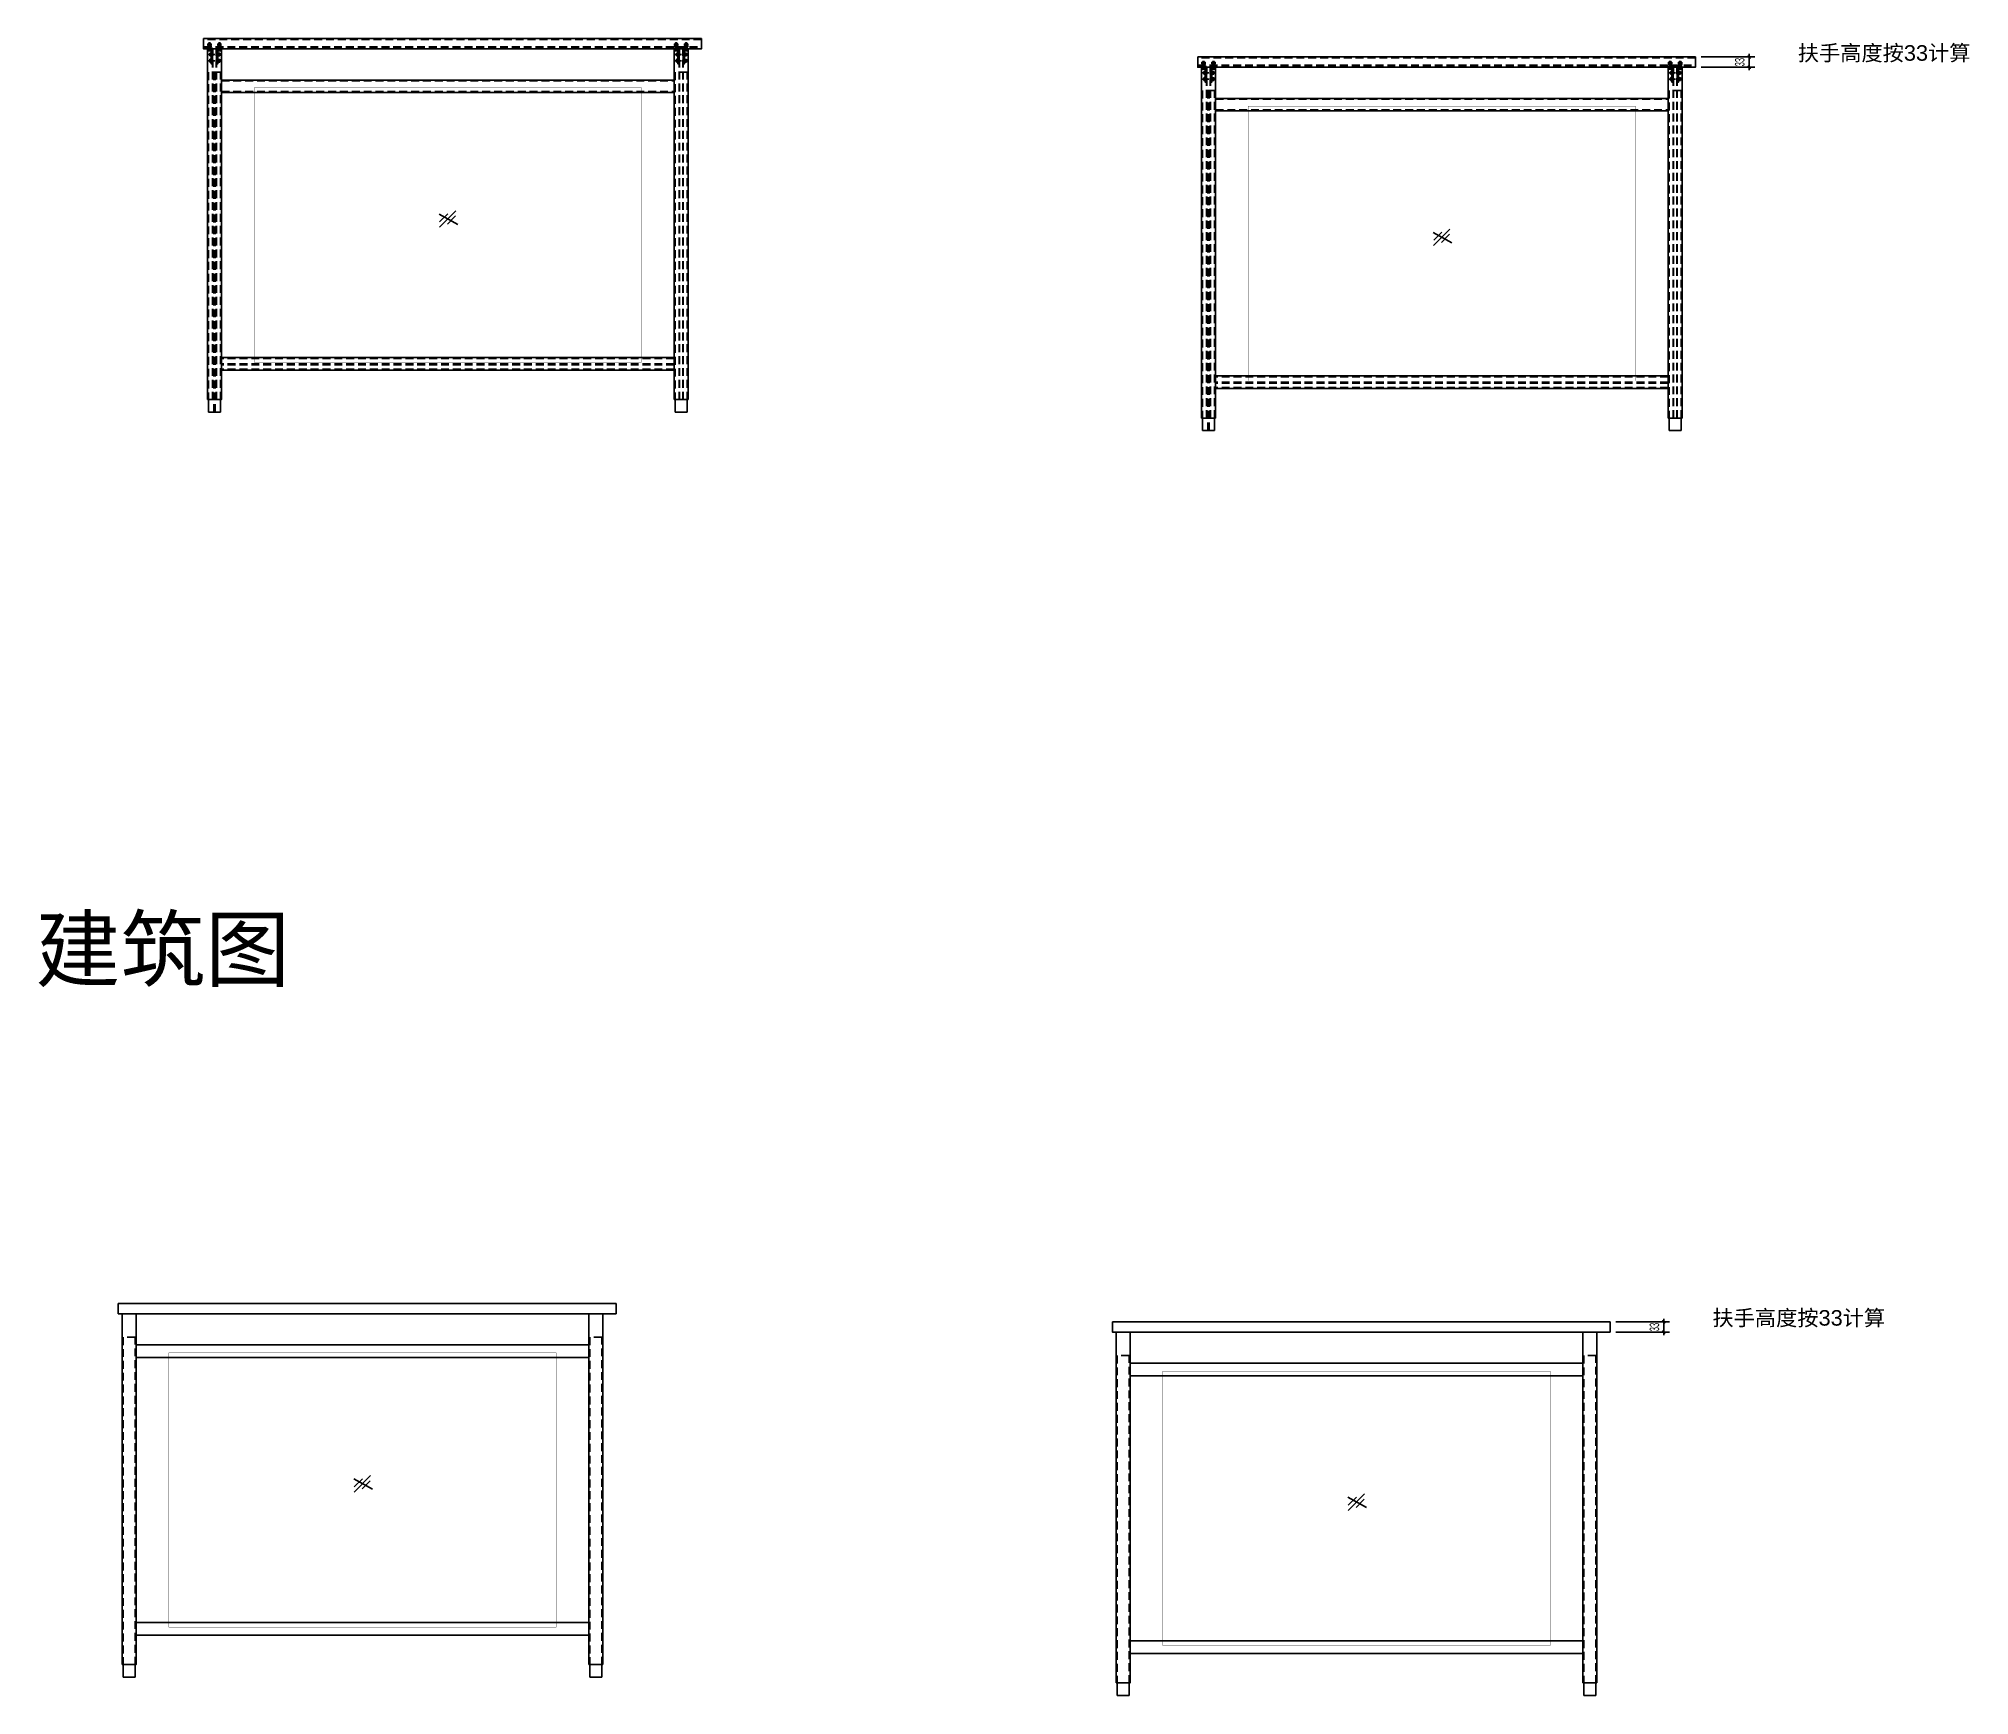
# Model space of a CAD drawing. Header units: millimetres. Extents: x 1112 to 7318, y -3216 to 2108.
import ezdxf

# ---------------------------------------------------------------- set-up
doc = ezdxf.new("R2010")
doc.units = ezdxf.units.MM
doc.header["$MEASUREMENT"] = 0
doc.linetypes.add('DASHED', pattern=[19.05, 12.7, -6.35])
doc.linetypes.add('DOTE', pattern=[2.42, 2, -0.2, 0.02, -0.2])
for name, color, linetype in [('2PJ', 4, 'Continuous'), ('@F01_Section_AL', 92, 'Continuous'), ('@F03_Section_Glass', 4, 'Continuous'), ('@F05_Section_Steel', 24, 'Continuous'), ('DIM', 8, 'Continuous'), ('F06_Section_Steel', 24, 'Continuous'), ('F26_Dote', 1, 'DOTE'), ('XX', 6, 'DASHED'), ('图框', 7, 'Continuous')]:
    doc.layers.add(name, color=color, linetype=linetype)
doc.layers.add('3DASH', color=4, linetype='DASHED', lineweight=13)
doc.styles.add('_TCH_DIM_T3', font='hztxt_e.shx', dxfattribs={"width": 0.494118, "bigfont": 'hztxt.shx'})
doc.styles.get("Standard").update_dxf_attribs({"font": 'arial.ttf'})
doc.dimstyles.new('_TCH_ARCH&&12', dxfattribs={"dimtxt": 30.6, "dimasz": 9.6, "dimexe": 18, "dimexo": 18, "dimgap": 14.7, "dimtad": 1, "dimdec": 1, "dimzin": 12, "dimdsep": 46, "dimtxsty": '_TCH_DIM_T3', "dimblk": 'ARCHTICK', "dimcen": 0.09, "dimclrt": 7, "dimazin": 2, "dimtfac": 1, "dimtdec": 1, "dimtix": 1, "dimtmove": 2, "dimatfit": 3, "dimldrblk": 'ARCHTICK', "dimfxl": 1, "dimtolj": 1, "dimtzin": 0, "dimarcsym": 0})

# ---------------------------------------------------------------- blocks, each defined once
blk = doc.blocks.new('Railing_B_A$C2D332B79')
at = {"layer": 'DIM'}
for p, q in [((0, 280), (399, 58)), ((10, 110), (185, 286)), ((176, 65), (352, 241))]:
    blk.add_line(p, q, dxfattribs=at)
at = {"layer": 'DIM', "linetype": 'DASHED', "ltscale": 450}
blk.add_line((7, 0), (358, 351), dxfattribs=at)
blk = doc.blocks.new('Railing_B_M6x25-2')
at = {"layer": '2PJ'}
for p, q in [((-20.2, 3), (-21, 2.2)), ((-21, 2.2), (-21, -2.2)), ((-18.6, 3), (-20.2, 3)), ((-20.2, 3), (-20.2, -3)), ((-18.6, 3), (-18.6, -3)), ((-18.1, 2.9), (-12.7, 2.9)), ((-12.2, 1.3), (-10.6, -0.3)), ((-12.2, 0.3), (-10.6, -1.3)), ((-9, 3), (0, 3)), ((-6.4, 3), (-6.4, -3)), ((-5.7, 3), (-6.4, 2.2)), ((-5.7, 3), (-5.7, -3)), ((0, 2.9), (3.5, 2.9)), ((-20.2, -3), (-21, -2.2)), ((-18.6, -3), (-20.2, -3)), ((-18.1, -2.9), (-12.7, -2.9)), ((-9, -3), (0, -3)), ((-5.7, -3), (-6.4, -2.2)), ((0, -2.9), (3.5, -2.9))]:
    blk.add_line(p, q, dxfattribs=at)
for points in [[(-18.1, 5), (-12.7, 5, -0.229524), (-12.2, 3.9), (-12.2, -3.9, -0.229524), (-12.7, -5), (-18.1, -5, -0.229526), (-18.6, -3.9), (-18.6, 3.9, -0.229526)], [(4, 3.9, 0.229522), (3.5, 5), (0, 5), (0, -5), (3.5, -5, 0.229522), (4, -3.9)]]:
    blk.add_lwpolyline(points, format="xyb", close=True, dxfattribs=at)
for points in [[(-18.6, -3.9, -0.229522), (-18.1, -2.9, -0.181985), (-18.1, 2.9, -0.229522), (-18.6, 3.9)], [(-12.2, -4, 0.229522), (-12.7, -3, 0.181985), (-12.7, 2.8, 0.229522), (-12.2, 3.8)], [(4, 3.9, -0.229522), (3.5, 2.9, -0.181985), (3.5, -2.9, -0.229522), (4, -3.9)]]:
    blk.add_lwpolyline(points, format="xyb", dxfattribs=at)
for points in [[(-10.6, 4.2), (-12.2, 4.2), (-12.2, -4.2), (-10.6, -4.2)], [(-9, 5.2), (-10.6, 5.2), (-10.6, -5.2), (-9, -5.2)]]:
    blk.add_lwpolyline(points, close=True, dxfattribs=at)
at = {"layer": '3DASH', "ltscale": 0.5}
for p, q in [((-21, 2.2), (-18.6, 2.2)), ((-6.4, 2.2), (-9, 2.2)), ((-21, -2.2), (-18.6, -2.2)), ((-6.4, -2.2), (-9, -2.2))]:
    blk.add_line(p, q, dxfattribs=at)
at = {"layer": 'F26_Dote', "linetype": 'DOTE', "ltscale": 5}
blk.add_line((6, 0), (-23, 0), dxfattribs=at)
blk = doc.blocks.new('*U12')
at = {"layer": '@F01_Section_AL'}
for p, q in [((22.5, 563.5, 0), (-22.5, 563.5, 0)), ((-22.5, 563.5), (-22.5, -563.5)), ((22.5, -563.5, 0), (22.5, 563.5, 0)), ((1522.5, 563.5), (1477.5, 563.5)), ((1477.5, 563.5, 0), (1477.5, -563.5, 0)), ((1522.5, 563.5, 0), (1477.5, 563.5, 0)), ((1477.5, 563.5, 0), (1477.5, -563.5, 0)), ((1522.5, -563.5), (1522.5, 563.5)), ((1522.5, -563.5, 0), (1522.5, 563.5, 0)), ((22.6, -428.5), (1477.5, -428.5)), ((22.6, -468.5, 0), (1477.5, -468.5, 0)), ((-22.5, -563.5, 0), (22.5, -563.5, 0)), ((1477.5, -563.5, 0), (1522.5, -563.5, 0)), ((1477.5, -563.5, 0), (1522.5, -563.5, 0)), ((1477.5, -563.5, 0), (1522.5, -563.5, 0))]:
    blk.add_line(p, q, dxfattribs=at)
at = {"layer": '@F01_Section_AL', "elevation": 0}
for points in [[(-22.5, -563.5), (22.5, -563.5), (22.5, 563.5), (-22.5, 563.5)], [(22.6, 463.5), (1477.5, 463.5), (1477.5, 423.5), (22.6, 423.5)]]:
    blk.add_lwpolyline(points, close=True, dxfattribs=at)
at = {"layer": '@F03_Section_Glass', "const_width": 1, "elevation": 0}
blk.add_lwpolyline([(127.5, 438.5), (1372.5, 438.5), (1372.5, -443.5), (127.5, -443.5)], close=True, dxfattribs=at)
at = {"layer": '@F05_Section_Steel', "ltscale": 10, "elevation": 0}
for points in [[(-6.5, 515.5), (-6.5, 565.5), (-21.5, 565.5), (-21.5, 561.5), (-10.5, 561.5), (-10.5, 515.5)], [(6.5, 515.5), (6.5, 565.5), (21.5, 565.5), (21.5, 561.5), (10.5, 561.5), (10.5, 515.5)], [(1493.5, 515.5), (1493.5, 565.5), (1478.5, 565.5), (1478.5, 561.5), (1489.5, 561.5), (1489.5, 515.5)], [(1506.5, 515.5), (1506.5, 565.5), (1521.5, 565.5), (1521.5, 561.5), (1510.5, 561.5), (1510.5, 515.5)]]:
    blk.add_lwpolyline(points, close=True, dxfattribs=at)
at = {"layer": 'F06_Section_Steel', "elevation": 0}
for points in [[(-19, -563.5), (-19, -603.5), (19, -603.5), (19, -563.5)], [(1481, -563.5), (1481, -603.5), (1519, -603.5), (1519, -563.5)]]:
    blk.add_lwpolyline(points, dxfattribs=at)
at = {"layer": 'F26_Dote', "ltscale": 10}
for p, q in [((-18.9, 545.5, 0), (22.2, 545.5, 0)), ((-18.9, 525.5, 0), (22.2, 525.5, 0)), ((1481.1, 545.5, 0), (1522.2, 545.5, 0)), ((1481.1, 525.5, 0), (1522.2, 525.5, 0))]:
    blk.add_line(p, q, dxfattribs=at)
at = {"layer": 'XX', "ltscale": 2}
for p, q in [((-6.5, -563.5, 0), (-6.5, 563.5, 0)), ((-5.3, -563.5, 0), (-5.3, 563.5, 0)), ((5.3, -563.5, 0), (5.3, 563.5, 0)), ((6.5, -563.5, 0), (6.5, 563.5, 0)), ((1493.5, -563.5, 0), (1493.5, 563.5, 0)), ((1494.7, -563.5, 0), (1494.7, 563.5, 0)), ((1505.3, -563.5, 0), (1505.3, 563.5, 0)), ((1506.5, -563.5, 0), (1506.5, 563.5, 0)), ((-15, 549, 0), (-15, 542.1, 0)), ((-15, 529, 0), (-15, 522.1, 0)), ((-12.2, 550.1, 0), (-14.3, 550.1, 0)), ((-12.2, 547.8, 0), (-14.3, 547.8, 0)), ((-12.2, 543.2, 0), (-14.3, 543.2, 0)), ((-12.2, 540.9, 0), (-14.3, 540.9, 0)), ((-12.2, 530.1, 0), (-14.3, 530.1, 0)), ((-12.2, 527.8, 0), (-14.3, 527.8, 0)), ((-12.2, 523.2, 0), (-14.3, 523.2, 0)), ((-12.2, 520.9, 0), (-14.3, 520.9, 0)), ((-12.2, 550.1, 0), (-11.5, 549.6, 0)), ((-12.2, 550.1, 0), (-12.2, 540.9, 0)), ((-12.2, 540.9, 0), (-11.5, 541.4, 0)), ((-12.2, 530.1, 0), (-11.5, 529.6, 0)), ((-12.2, 530.1, 0), (-12.2, 520.9, 0)), ((-12.2, 520.9, 0), (-11.5, 521.4, 0)), ((-11.5, 550.5, 0), (-11.5, 540.5, 0)), ((-10.5, 550.5, 0), (-11.5, 550.5, 0)), ((-11.5, 549.6, 0), (-11.5, 543.1, 0)), ((-11.5, 541.4, 0), (-11.5, 543.1, 0)), ((-11.5, 540.5, 0), (-10.5, 540.5, 0)), ((-11.5, 530.5, 0), (-11.5, 520.5, 0)), ((-10.5, 530.5, 0), (-11.5, 530.5, 0)), ((-11.5, 529.6, 0), (-11.5, 523.1, 0)), ((-11.5, 521.4, 0), (-11.5, 523.1, 0)), ((-11.5, 520.5, 0), (-10.5, 520.5, 0)), ((-10.5, 540.5, 0), (-10.5, 550.5, 0)), ((-10.5, 520.5, 0), (-10.5, 530.5, 0)), ((10.5, 540.5, 0), (10.5, 550.5, 0)), ((10.5, 550.5, 0), (11.5, 550.5, 0)), ((11.5, 540.5, 0), (10.5, 540.5, 0)), ((10.5, 520.5, 0), (10.5, 530.5, 0)), ((10.5, 530.5, 0), (11.5, 530.5, 0)), ((11.5, 520.5, 0), (10.5, 520.5, 0)), ((11.5, 550.5, 0), (11.5, 540.5, 0)), ((11.5, 541.5, 0), (11.5, 549.5, 0)), ((11.5, 549.5, 0), (12.8, 549.5, 0)), ((12.8, 546.2, 0), (11.5, 545.5, 0)), ((12.8, 545.5, 0), (11.5, 544.9, 0)), ((12.8, 541.5, 0), (11.5, 541.5, 0)), ((11.5, 530.5, 0), (11.5, 520.5, 0)), ((11.5, 521.5, 0), (11.5, 529.5, 0)), ((11.5, 529.5, 0), (12.8, 529.5, 0)), ((12.8, 526.2, 0), (11.5, 525.5, 0)), ((12.8, 525.5, 0), (11.5, 524.9, 0)), ((12.8, 521.5, 0), (11.5, 521.5, 0)), ((12.8, 549.5, 0), (12.8, 541.5, 0)), ((12.8, 548.8, 0), (12.8, 542.2, 0)), ((12.8, 529.5, 0), (12.8, 521.5, 0)), ((12.8, 528.8, 0), (12.8, 522.2, 0)), ((13.4, 549.9, 0), (16.9, 549.9, 0)), ((13.4, 547.7, 0), (16.9, 547.7, 0)), ((13.4, 543.3, 0), (16.9, 543.3, 0)), ((13.4, 541.1, 0), (16.9, 541.1, 0)), ((13.4, 529.9, 0), (16.9, 529.9, 0)), ((13.4, 527.7, 0), (16.9, 527.7, 0)), ((13.4, 523.3, 0), (16.9, 523.3, 0)), ((13.4, 521.1, 0), (16.9, 521.1, 0)), ((17.5, 548.8, 0), (17.5, 542.2, 0)), ((17.5, 548.8, 0), (17.5, 542.2, 0)), ((17.5, 548, 0), (21.1, 548, 0)), ((17.5, 547.6, 0), (21.5, 547.6, 0)), ((17.5, 543.5, 0), (21.5, 543.5, 0)), ((17.5, 543, 0), (21.1, 543, 0)), ((17.5, 528.8, 0), (17.5, 522.2, 0)), ((17.5, 528.8, 0), (17.5, 522.2, 0)), ((17.5, 528, 0), (21.1, 528, 0)), ((17.5, 527.6, 0), (21.5, 527.6, 0)), ((17.5, 523.5, 0), (21.5, 523.5, 0)), ((17.5, 523, 0), (21.1, 523, 0)), ((21.1, 548, 0), (21.5, 547.6, 0)), ((21.1, 543, 0), (21.1, 548, 0)), ((21.1, 543, 0), (21.5, 543.5, 0)), ((21.1, 528, 0), (21.5, 527.6, 0)), ((21.1, 523, 0), (21.1, 528, 0)), ((21.1, 523, 0), (21.5, 523.5, 0)), ((21.5, 547.6, 0), (21.5, 543.5, 0)), ((21.5, 527.6, 0), (21.5, 523.5, 0)), ((1485, 549, 0), (1485, 542.1, 0)), ((1485, 529, 0), (1485, 522.1, 0)), ((1487.8, 550.1, 0), (1485.7, 550.1, 0)), ((1487.8, 547.8, 0), (1485.7, 547.8, 0)), ((1487.8, 543.2, 0), (1485.7, 543.2, 0)), ((1487.8, 540.9, 0), (1485.7, 540.9, 0)), ((1487.8, 530.1, 0), (1485.7, 530.1, 0)), ((1487.8, 527.8, 0), (1485.7, 527.8, 0)), ((1487.8, 523.2, 0), (1485.7, 523.2, 0)), ((1487.8, 520.9, 0), (1485.7, 520.9, 0)), ((1487.8, 550.1, 0), (1488.5, 549.6, 0)), ((1487.8, 550.1, 0), (1487.8, 540.9, 0)), ((1487.8, 540.9, 0), (1488.5, 541.4, 0)), ((1487.8, 530.1, 0), (1488.5, 529.6, 0)), ((1487.8, 530.1, 0), (1487.8, 520.9, 0)), ((1487.8, 520.9, 0), (1488.5, 521.4, 0)), ((1488.5, 550.5, 0), (1488.5, 540.5, 0)), ((1489.5, 550.5, 0), (1488.5, 550.5, 0)), ((1488.5, 549.6, 0), (1488.5, 543.1, 0)), ((1488.5, 541.4, 0), (1488.5, 543.1, 0)), ((1488.5, 540.5, 0), (1489.5, 540.5, 0)), ((1488.5, 530.5, 0), (1488.5, 520.5, 0)), ((1489.5, 530.5, 0), (1488.5, 530.5, 0)), ((1488.5, 529.6, 0), (1488.5, 523.1, 0)), ((1488.5, 521.4, 0), (1488.5, 523.1, 0)), ((1488.5, 520.5, 0), (1489.5, 520.5, 0)), ((1489.5, 540.5, 0), (1489.5, 550.5, 0)), ((1489.5, 520.5, 0), (1489.5, 530.5, 0)), ((1510.5, 540.5, 0), (1510.5, 550.5, 0)), ((1510.5, 550.5, 0), (1511.5, 550.5, 0)), ((1511.5, 540.5, 0), (1510.5, 540.5, 0)), ((1510.5, 520.5, 0), (1510.5, 530.5, 0)), ((1510.5, 530.5, 0), (1511.5, 530.5, 0)), ((1511.5, 520.5, 0), (1510.5, 520.5, 0)), ((1511.5, 550.5, 0), (1511.5, 540.5, 0)), ((1511.5, 541.5, 0), (1511.5, 549.5, 0)), ((1511.5, 549.5, 0), (1512.8, 549.5, 0)), ((1512.8, 546.2, 0), (1511.5, 545.5, 0)), ((1512.8, 545.5, 0), (1511.5, 544.9, 0)), ((1512.8, 541.5, 0), (1511.5, 541.5, 0)), ((1511.5, 530.5, 0), (1511.5, 520.5, 0)), ((1511.5, 521.5, 0), (1511.5, 529.5, 0)), ((1511.5, 529.5, 0), (1512.8, 529.5, 0)), ((1512.8, 526.2, 0), (1511.5, 525.5, 0)), ((1512.8, 525.5, 0), (1511.5, 524.9, 0)), ((1512.8, 521.5, 0), (1511.5, 521.5, 0)), ((1512.8, 549.5, 0), (1512.8, 541.5, 0)), ((1512.8, 548.8, 0), (1512.8, 542.2, 0)), ((1512.8, 529.5, 0), (1512.8, 521.5, 0)), ((1512.8, 528.8, 0), (1512.8, 522.2, 0)), ((1513.4, 549.9, 0), (1516.9, 549.9, 0)), ((1513.4, 547.7, 0), (1516.9, 547.7, 0)), ((1513.4, 543.3, 0), (1516.9, 543.3, 0)), ((1513.4, 541.1, 0), (1516.9, 541.1, 0)), ((1513.4, 529.9, 0), (1516.9, 529.9, 0)), ((1513.4, 527.7, 0), (1516.9, 527.7, 0)), ((1513.4, 523.3, 0), (1516.9, 523.3, 0)), ((1513.4, 521.1, 0), (1516.9, 521.1, 0)), ((1517.5, 548.8, 0), (1517.5, 542.2, 0)), ((1517.5, 548.8, 0), (1517.5, 542.2, 0)), ((1517.5, 548, 0), (1521.1, 548, 0)), ((1517.5, 547.6, 0), (1521.5, 547.6, 0)), ((1517.5, 543.5, 0), (1521.5, 543.5, 0)), ((1517.5, 543, 0), (1521.1, 543, 0)), ((1517.5, 528.8, 0), (1517.5, 522.2, 0)), ((1517.5, 528.8, 0), (1517.5, 522.2, 0)), ((1517.5, 528, 0), (1521.1, 528, 0)), ((1517.5, 527.6, 0), (1521.5, 527.6, 0)), ((1517.5, 523.5, 0), (1521.5, 523.5, 0)), ((1517.5, 523, 0), (1521.1, 523, 0)), ((1521.1, 548, 0), (1521.5, 547.6, 0)), ((1521.1, 543, 0), (1521.1, 548, 0)), ((1521.1, 543, 0), (1521.5, 543.5, 0)), ((1521.1, 528, 0), (1521.5, 527.6, 0)), ((1521.1, 523, 0), (1521.1, 528, 0)), ((1521.1, 523, 0), (1521.5, 523.5, 0)), ((1521.5, 547.6, 0), (1521.5, 543.5, 0)), ((1521.5, 527.6, 0), (1521.5, 523.5, 0)), ((-2, 488.5, 0), (-2, -603.5, 0)), ((2, 488.5, 0), (2, -603.5, 0)), ((22.5, 460.5, 0), (1477.5, 460.5, 0)), ((22.5, 426.5, 0), (1477.5, 426.5, 0)), ((1477.5, -431.5), (22.6, -431.5)), ((1477.5, -448.2), (22.6, -448.2)), ((1477.5, -451.2), (22.6, -451.2)), ((1477.5, -465.5, 0), (22.6, -465.5, 0))]:
    blk.add_line(p, q, dxfattribs=at)
at = {"layer": 'XX', "ltscale": 2, "elevation": 0}
for points in [[(19, -563.5), (19, 488.5), (-19, 488.5), (-19, -563.5)], [(1519, -563.5), (1519, 488.5), (1481, 488.5), (1481, -563.5)]]:
    blk.add_lwpolyline(points, dxfattribs=at)
at = {"layer": 'XX', "ltscale": 2}
for centre, radius, start, end in [((-13.7, 549, 0), 1.27, 114.78117, 245.21883), ((-11, 545.5, 0), 3.99, 144.44926, 215.55074), ((-13.7, 542.1, 0), 1.27, 114.78117, 245.21883), ((-13.7, 529, 0), 1.27, 114.78117, 245.21883), ((-11, 525.5, 0), 3.99, 144.44926, 215.55074), ((-13.7, 522.1, 0), 1.27, 114.78117, 245.21883), ((14.1, 548.8, 0), 1.27, 120, 240), ((16.9, 545.5, 0), 4.12, 147.79577, 212.20423), ((14.1, 542.2, 0), 1.27, 120, 240), ((14.1, 528.8, 0), 1.27, 120, 240), ((16.9, 525.5, 0), 4.12, 147.79577, 212.20423), ((14.1, 522.2, 0), 1.27, 120, 240), ((16.2, 548.8, 0), 1.27, 300, 60), ((13.4, 545.5, 0), 4.12, 327.79577, 32.20423), ((16.2, 542.2, 0), 1.27, 300, 60), ((16.2, 528.8, 0), 1.27, 300, 60), ((13.4, 525.5, 0), 4.12, 327.79577, 32.20423), ((16.2, 522.2, 0), 1.27, 300, 60), ((1486.3, 549, 0), 1.27, 114.78117, 245.21883), ((1489, 545.5, 0), 3.99, 144.44926, 215.55074), ((1486.3, 542.1, 0), 1.27, 114.78117, 245.21883), ((1486.3, 529, 0), 1.27, 114.78117, 245.21883), ((1489, 525.5, 0), 3.99, 144.44926, 215.55074), ((1486.3, 522.1, 0), 1.27, 114.78117, 245.21883), ((1514.1, 548.8, 0), 1.27, 120, 240), ((1516.9, 545.5, 0), 4.12, 147.79577, 212.20423), ((1514.1, 542.2, 0), 1.27, 120, 240), ((1514.1, 528.8, 0), 1.27, 120, 240), ((1516.9, 525.5, 0), 4.12, 147.79577, 212.20423), ((1514.1, 522.2, 0), 1.27, 120, 240), ((1516.2, 548.8, 0), 1.27, 300, 60), ((1513.4, 545.5, 0), 4.12, 327.79577, 32.20423), ((1516.2, 542.2, 0), 1.27, 300, 60), ((1516.2, 528.8, 0), 1.27, 300, 60), ((1513.4, 525.5, 0), 4.12, 327.79577, 32.20423), ((1516.2, 522.2, 0), 1.27, 300, 60)]:
    blk.add_arc(centre, radius, start, end, dxfattribs=at)
at = {"color": 1, "xscale": -1, "rotation": 90}
for p in [(-16, 561.5, 0), (1484, 561.5, 0)]:
    blk.add_blockref('Railing_B_M6x25-2', p, dxfattribs=at)
at = {"color": 1, "rotation": 270}
for p in [(16, 561.5, 0), (1516, 561.5, 0)]:
    blk.add_blockref('Railing_B_M6x25-2', p, dxfattribs=at)
at = {"layer": '图框', "xscale": 0.1499999999650754, "yscale": 0.1499999999650754, "zscale": 0.1499999999650754}
blk.add_blockref('Railing_B_A$C2D332B79', (722.3, -9.1, 0), dxfattribs=at)
blk = doc.blocks.new('*U10')
at = {"layer": '@F01_Section_AL'}
blk.add_lwpolyline([(0, 0), (0, -33), (1600, -33), (1600, 0)], close=True, dxfattribs=at)
at = {"layer": 'XX', "ltscale": 2}
for p, q in [((1600, -3), (0, -3)), ((0, -26), (1600, -26)), ((0, -28), (1600, -28)), ((0, -31), (1600, -31))]:
    blk.add_line(p, q, dxfattribs=at)
blk = doc.blocks.new('_ArchTick')
at = {"color": 0, "linetype": 'ByBlock', "const_width": 0.4}
blk.add_lwpolyline([(-0.5, -0.5), (0.5, 0.5)], dxfattribs=at)
blk = doc.blocks.new('*D11')
at = {"color": 0, "lineweight": -2, "transparency": 16777216}
for p, q in [((6455.3, 2048.6), (6627.7, 2048.6)), ((6609.7, 2048.6), (6609.7, 2058.2)), ((6609.7, 2048.6), (6609.7, 2015.6)), ((6455.3, 2015.6), (6627.7, 2015.6)), ((6609.7, 2015.6), (6609.7, 2006))]:
    blk.add_line(p, q, dxfattribs=at)
at = {"layer": 'Defpoints', "color": 0, "transparency": 16777216}
for p in [(6437.3, 2048.6, 0), (6437.3, 2015.6, 0), (6609.7, 2015.6)]:
    blk.add_point(p, dxfattribs=at)
at = {"color": 0, "lineweight": -2, "transparency": 16777216, "xscale": 9.600000000000001, "yscale": 9.600000000000001, "zscale": 9.600000000000001}
for p, rotation in [((6609.7, 2048.6), 270), ((6609.7, 2015.6), 90)]:
    blk.add_blockref('_ArchTick', p, dxfattribs=dict(at, rotation=rotation))
at = {"color": 7, "transparency": 16777216, "insert": (6579.7, 2032.1), "char_height": 30.6, "attachment_point": 5, "rotation": 90, "style": '_TCH_DIM_T3'}
blk.add_mtext('\\A1;33', dxfattribs=at)
blk = doc.blocks.new('*U17')
at = {"layer": '@F01_Section_AL'}
for p, q in [((22.5, 563.5, 0), (-22.5, 563.5, 0)), ((-22.5, 563.5), (-22.5, -563.5)), ((22.5, -563.5, 0), (22.5, 563.5, 0)), ((1522.5, 563.5), (1477.5, 563.5)), ((1477.5, 563.5, 0), (1477.5, -563.5, 0)), ((1522.5, 563.5, 0), (1477.5, 563.5, 0)), ((1477.5, 563.5, 0), (1477.5, -563.5, 0)), ((1522.5, -563.5), (1522.5, 563.5)), ((1522.5, -563.5, 0), (1522.5, 563.5, 0)), ((22.6, -428.5), (1477.5, -428.5)), ((22.6, -468.5, 0), (1477.5, -468.5, 0)), ((-22.5, -563.5, 0), (22.5, -563.5, 0)), ((1477.5, -563.5, 0), (1522.5, -563.5, 0)), ((1477.5, -563.5, 0), (1522.5, -563.5, 0)), ((1477.5, -563.5, 0), (1522.5, -563.5, 0))]:
    blk.add_line(p, q, dxfattribs=at)
at = {"layer": '@F01_Section_AL', "elevation": 0}
for points in [[(-22.5, -563.5), (22.5, -563.5), (22.5, 563.5), (-22.5, 563.5)], [(22.6, 463.5), (1477.5, 463.5), (1477.5, 423.5), (22.6, 423.5)]]:
    blk.add_lwpolyline(points, close=True, dxfattribs=at)
at = {"layer": '@F03_Section_Glass', "const_width": 1, "elevation": 0}
blk.add_lwpolyline([(127.5, 438.5), (1372.5, 438.5), (1372.5, -443.5), (127.5, -443.5)], close=True, dxfattribs=at)
at = {"layer": 'F06_Section_Steel', "elevation": 0}
for points in [[(-19, -563.5), (-19, -603.5), (19, -603.5), (19, -563.5)], [(1481, -563.5), (1481, -603.5), (1519, -603.5), (1519, -563.5)]]:
    blk.add_lwpolyline(points, dxfattribs=at)
at = {"layer": 'XX', "ltscale": 2, "elevation": 0}
for points in [[(19, -563.5), (19, 488.5), (-19, 488.5), (-19, -563.5)], [(1519, -563.5), (1519, 488.5), (1481, 488.5), (1481, -563.5)]]:
    blk.add_lwpolyline(points, dxfattribs=at)
at = {"layer": '图框', "xscale": 0.1499999999650754, "yscale": 0.1499999999650754, "zscale": 0.1499999999650754}
blk.add_blockref('Railing_B_A$C2D332B79', (722.3, -9.1, 0), dxfattribs=at)
blk = doc.blocks.new('*U16')
at = {"layer": '@F01_Section_AL'}
blk.add_lwpolyline([(0, 0), (0, -33), (1600, -33), (1600, 0)], close=True, dxfattribs=at)
blk = doc.blocks.new('*D18')
at = {"color": 0, "lineweight": -2, "transparency": 16777216}
for p, q in [((6181, -2015.5), (6353.4, -2015.5)), ((6335.4, -2015.5), (6335.4, -2005.9)), ((6335.4, -2015.5), (6335.4, -2048.5)), ((6181, -2048.5), (6353.4, -2048.5)), ((6335.4, -2048.5), (6335.4, -2058.1))]:
    blk.add_line(p, q, dxfattribs=at)
at = {"layer": 'Defpoints', "color": 0, "transparency": 16777216}
for p in [(6163, -2015.5, 0), (6163, -2048.5, 0), (6335.4, -2048.5)]:
    blk.add_point(p, dxfattribs=at)
at = {"color": 0, "lineweight": -2, "transparency": 16777216, "xscale": 9.600000000000001, "yscale": 9.600000000000001, "zscale": 9.600000000000001}
for p, rotation in [((6335.4, -2015.5), 270), ((6335.4, -2048.5), 90)]:
    blk.add_blockref('_ArchTick', p, dxfattribs=dict(at, rotation=rotation))
at = {"color": 7, "transparency": 16777216, "insert": (6305.4, -2032), "char_height": 30.6, "attachment_point": 5, "rotation": 90, "style": '_TCH_DIM_T3'}
blk.add_mtext('\\A1;33', dxfattribs=at)

msp = doc.modelspace()

# ---------------------------------------------------------------- block references
for name, p in [('*U10', (1642.33, 2107.54, 0)), ('*U10', (4837.27, 2048.59, 0)), ('*U16', (1368.04, -1956.58, 0)), ('*U16', (4562.98, -2015.53, 0))]:
    msp.add_blockref(name, p)
at = {"ltscale": 10}
for name, p in [('*U12', (1677.06, 1511.04)), ('*U12', (4872.01, 1452.09, 0)), ('*U17', (1402.77, -2553.08)), ('*U17', (4597.71, -2612.03, 0))]:
    msp.add_blockref(name, p, dxfattribs=at)

# ---------------------------------------------------------------- texts
at = {"char_height": 50, "attachment_point": 1}
for insert in [(6766.14, 2086.51), (6491.84, -1977.61)]:
    msp.add_mtext_dynamic_manual_height_columns('{\\fSimSun|b0|i0|c134|p2;扶手高度按}33{\\fSimSun|b0|i0|c134|p2;计算}', width=962.4227, gutter_width=12.5, heights=[0], dxfattribs=dict(at, insert=insert))
at = {"ltscale": 10, "insert": (1101.77, -717.98), "char_height": 200, "attachment_point": 1}
msp.add_mtext_dynamic_manual_height_columns('{\\fSimSun|b0|i0|c134|p2;建筑图}', width=2799.8123, gutter_width=1, heights=[0], dxfattribs=at)

# ---------------------------------------------------------------- dimensions: what is measured, and where the dimension line sits
for base, p1, p2, picture, middle in [((6609.69, 2015.59), (6437.27, 2048.59, 0), (6437.27, 2015.59, 0), '*D11', (6579.69, 2032.09)), ((6335.39, -2048.53), (6162.98, -2015.53, 0), (6162.98, -2048.53, 0), '*D18', (6305.39, -2032.03))]:
    dim = msp.add_linear_dim(base=base, p1=p1, p2=p2, angle=90, dimstyle='_TCH_ARCH&&12')
    dim.commit()
    dim.dimension.update_dxf_attribs({"geometry": picture, "text_midpoint": middle})

doc.saveas('drawing.dxf')
